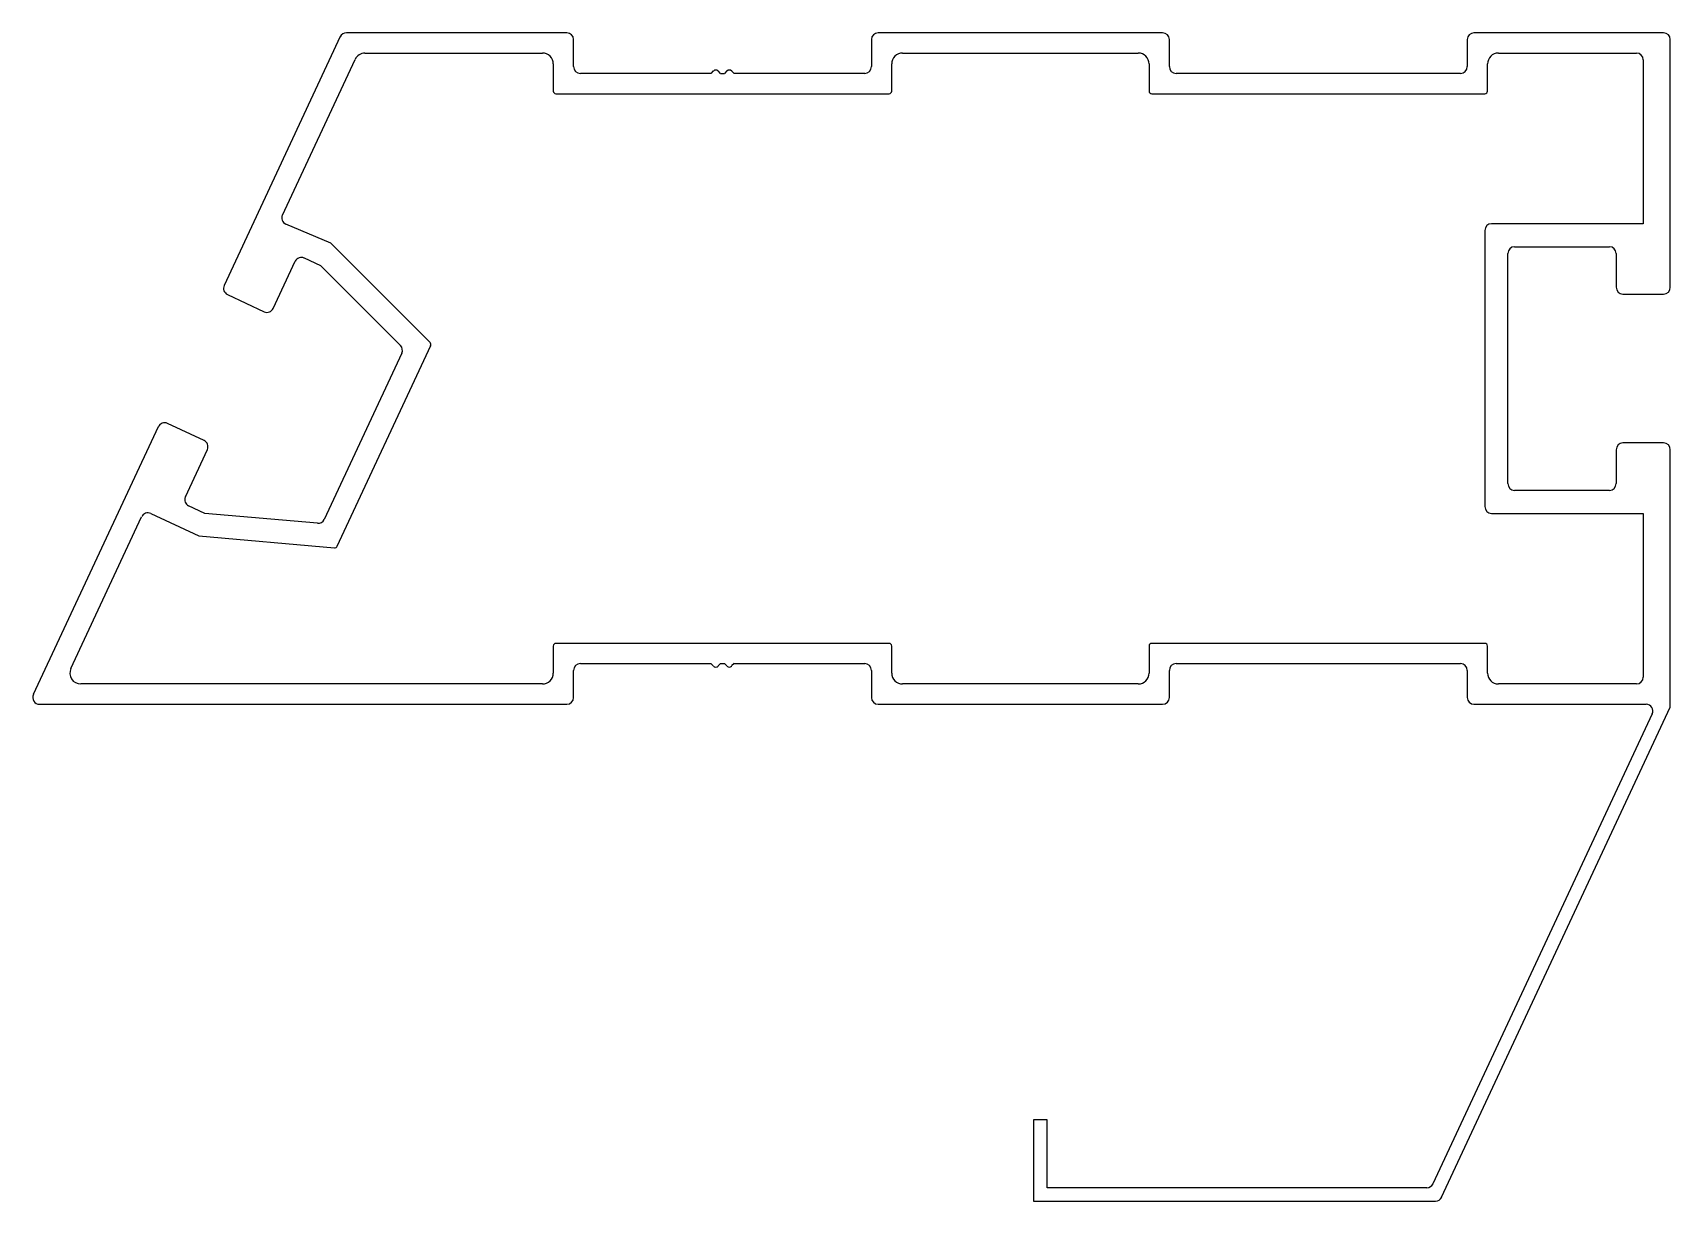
# Model space of a CAD drawing. Extents: x 1712 to 1833, y 1946 to 2032.
import ezdxf

# ---------------------------------------------------------------- set-up
doc = ezdxf.new("R2010")
doc.units = 0
doc.layers.get('0').update_dxf_attribs({"linetype": 'CONTINUOUS'})

msp = doc.modelspace()

# ---------------------------------------------------------------- linework, layer by layer
for p, q in [((1735.11, 2032.03), (1726.53, 2013.64)), ((1751.84, 2032.31), (1735.56, 2032.31)), ((1752.34, 2029.81), (1752.34, 2031.81)), ((1774.34, 2031.81), (1774.34, 2029.81)), ((1795.84, 2032.31), (1774.84, 2032.31)), ((1796.34, 2029.81), (1796.34, 2031.81)), ((1818.34, 2031.81), (1818.34, 2029.81)), ((1832.84, 2032.31), (1818.84, 2032.31)), ((1833.34, 2013.51), (1833.34, 2031.81)), ((1736.93, 2030.81), (1750.04, 2030.81)), ((1776.64, 2030.81), (1794.04, 2030.81)), ((1820.64, 2030.81), (1830.84, 2030.81)), ((1730.84, 2018.85), (1736.2, 2030.35)), ((1750.84, 2030.01), (1750.84, 2028.01)), ((1762.66, 2029.49), (1762.48, 2029.31)), ((1763.19, 2029.31), (1763.01, 2029.49)), ((1763.66, 2029.49), (1763.48, 2029.31)), ((1764.19, 2029.31), (1764.01, 2029.49)), ((1775.84, 2028.01), (1775.84, 2030.01)), ((1794.84, 2030.01), (1794.84, 2028.01)), ((1819.84, 2028.01), (1819.84, 2030.01)), ((1831.34, 2030.31), (1831.34, 2018.21)), ((1762.48, 2029.31), (1752.84, 2029.31)), ((1763.19, 2029.31), (1763.48, 2029.31)), ((1773.84, 2029.31), (1764.19, 2029.31)), ((1817.84, 2029.31), (1796.84, 2029.31)), ((1751.04, 2027.81), (1775.64, 2027.81)), ((1795.04, 2027.81), (1819.64, 2027.81)), ((1734.41, 2016.76), (1731.1, 2018.18)), ((1819.64, 2017.71), (1819.64, 1997.31)), ((1831.34, 2018.21), (1820.14, 2018.21)), ((1741.75, 2009.43), (1734.41, 2016.76)), ((1821.84, 2016.51), (1828.84, 2016.51)), ((1730.16, 2011.95), (1731.78, 2015.44)), ((1732.45, 2015.68), (1733.65, 2015.12)), ((1733.65, 2015.12), (1739.55, 2009.21)), ((1821.34, 1999.01), (1821.34, 2016.01)), ((1829.34, 2016.01), (1829.34, 2013.51)), ((1726.77, 2012.97), (1729.49, 2011.7)), ((1829.84, 2013.01), (1832.84, 2013.01)), ((1734.88, 1994.38), (1741.79, 2009.2)), ((1739.65, 2008.65), (1733.93, 1996.37)), ((1721.67, 2003.21), (1712.44, 1983.43)), ((1725.06, 2002.19), (1722.34, 2003.46)), ((1723.67, 1998.03), (1725.3, 2001.52)), ((1829.34, 2001.51), (1829.34, 1999.01)), ((1832.84, 2002.01), (1829.84, 2002.01)), ((1833.34, 1982.49), (1833.34, 2001.51)), ((1828.84, 1998.51), (1821.84, 1998.51)), ((1721.11, 1996.8), (1724.67, 1995.14)), ((1725.11, 1996.81), (1723.91, 1997.37)), ((1733.43, 1996.08), (1725.11, 1996.81)), ((1820.14, 1996.81), (1831.34, 1996.81)), ((1831.34, 1996.81), (1831.34, 1984.71)), ((1715.22, 1985.35), (1720.44, 1996.56)), ((1724.67, 1995.14), (1734.68, 1994.27)), ((1750.84, 1987.01), (1750.84, 1985.01)), ((1775.64, 1987.21), (1751.04, 1987.21)), ((1775.84, 1985.01), (1775.84, 1987.01)), ((1794.84, 1987.01), (1794.84, 1985.01)), ((1819.64, 1987.21), (1795.04, 1987.21)), ((1819.84, 1985.01), (1819.84, 1987.01)), ((1752.34, 1983.21), (1752.34, 1985.21)), ((1752.84, 1985.71), (1762.48, 1985.71)), ((1762.66, 1985.54), (1762.48, 1985.71)), ((1763.19, 1985.71), (1763.01, 1985.54)), ((1763.19, 1985.71), (1763.48, 1985.71)), ((1763.66, 1985.54), (1763.48, 1985.71)), ((1764.19, 1985.71), (1764.01, 1985.54)), ((1764.19, 1985.71), (1773.84, 1985.71)), ((1774.34, 1985.21), (1774.34, 1983.21)), ((1796.34, 1983.21), (1796.34, 1985.21)), ((1796.84, 1985.71), (1817.84, 1985.71)), ((1818.34, 1985.21), (1818.34, 1983.21)), ((1750.04, 1984.21), (1715.94, 1984.21)), ((1794.04, 1984.21), (1776.64, 1984.21)), ((1830.84, 1984.21), (1820.64, 1984.21)), ((1712.9, 1982.71), (1751.84, 1982.71)), ((1774.84, 1982.71), (1795.84, 1982.71)), ((1816.45, 1946.29), (1833.34, 1982.49)), ((1818.84, 1982.71), (1831.55, 1982.71)), ((1832, 1982), (1815.81, 1947.29)), ((1787.32, 1952), (1786.32, 1952)), ((1786.32, 1952), (1786.32, 1946)), ((1787.32, 1947), (1787.32, 1952)), ((1786.32, 1946), (1816, 1946)), ((1815.36, 1947), (1787.32, 1947))]:
    msp.add_line(p, q)
for centre, radius, start, end in [((1735.56, 2031.81), 0.5, 90, 155), ((1751.84, 2031.81), 0.5, 0, 90), ((1774.84, 2031.81), 0.5, 90, 180), ((1795.84, 2031.81), 0.5, 0, 90), ((1818.84, 2031.81), 0.5, 90, 180), ((1832.84, 2031.81), 0.5, 0, 90), ((1736.93, 2030.01), 0.8, 90, 155), ((1750.04, 2030.01), 0.8, 0, 90), ((1776.64, 2030.01), 0.8, 90, 180), ((1794.04, 2030.01), 0.8, 0, 90), ((1820.64, 2030.01), 0.8, 90, 180), ((1830.84, 2030.31), 0.5, 0, 90), ((1752.84, 2029.81), 0.5, 180, 270), ((1762.84, 2029.31), 0.25, 45, 134.9991), ((1763.84, 2029.31), 0.25, 45.0009, 135), ((1773.84, 2029.81), 0.5, 270, 360), ((1796.84, 2029.81), 0.5, 180, 270), ((1817.84, 2029.81), 0.5, 270, 360), ((1751.04, 2028.01), 0.2, 180, 270), ((1775.64, 2028.01), 0.2, 270, 360), ((1795.04, 2028.01), 0.2, 180, 270), ((1819.64, 2028.01), 0.2, 270, 360), ((1731.29, 2018.64), 0.5, 155, 246.7533), ((1820.14, 2017.71), 0.5, 90, 180), ((1821.84, 2016.01), 0.5, 90, 180), ((1828.84, 2016.01), 0.5, 0, 90), ((1732.24, 2015.22), 0.5, 65, 155), ((1726.99, 2013.43), 0.5, 155, 245), ((1829.84, 2013.51), 0.5, 180, 270), ((1832.84, 2013.51), 0.5, 270, 360), ((1729.7, 2012.16), 0.5, 245, 335), ((1739.2, 2008.86), 0.5, 335, 45), ((1741.6, 2009.28), 0.2, 335, 45), ((1722.13, 2003), 0.5, 65, 155), ((1724.84, 2001.74), 0.5, 335, 65), ((1829.84, 2001.51), 0.5, 90, 180), ((1832.84, 2001.51), 0.5, 0, 90), ((1724.12, 1997.82), 0.5, 155, 245), ((1821.84, 1999.01), 0.5, 180, 270), ((1828.84, 1999.01), 0.5, 270, 360), ((1720.9, 1996.35), 0.5, 65, 155), ((1820.14, 1997.31), 0.5, 180, 270), ((1733.47, 1996.58), 0.5, 265, 335), ((1734.7, 1994.47), 0.2, 265, 335), ((1751.04, 1987.01), 0.2, 90, 180), ((1775.64, 1987.01), 0.2, 0, 90), ((1795.04, 1987.01), 0.2, 90, 180), ((1819.64, 1987.01), 0.2, 0, 90), ((1715.94, 1985.01), 0.8, 155, 270), ((1750.04, 1985.01), 0.8, 270, 0), ((1752.84, 1985.21), 0.5, 90, 180), ((1762.84, 1985.71), 0.25, 225.0009, 315), ((1763.84, 1985.71), 0.25, 225, 314.9991), ((1773.84, 1985.21), 0.5, 0, 90), ((1776.64, 1985.01), 0.8, 180, 270), ((1794.04, 1985.01), 0.8, 270, 360), ((1796.84, 1985.21), 0.5, 90, 180), ((1817.84, 1985.21), 0.5, 0, 90), ((1820.64, 1985.01), 0.8, 180, 270), ((1830.84, 1984.71), 0.5, 270, 360), ((1712.9, 1983.21), 0.5, 155, 270), ((1751.84, 1983.21), 0.5, 270, 360), ((1774.84, 1983.21), 0.5, 180, 270), ((1795.84, 1983.21), 0.5, 270, 360), ((1818.84, 1983.21), 0.5, 180, 270), ((1831.55, 1982.21), 0.5, 335, 90), ((1815.36, 1947.5), 0.5, 270, 335), ((1816, 1946.5), 0.5, 270, 335)]:
    msp.add_arc(centre, radius, start, end)

doc.saveas('drawing.dxf')
